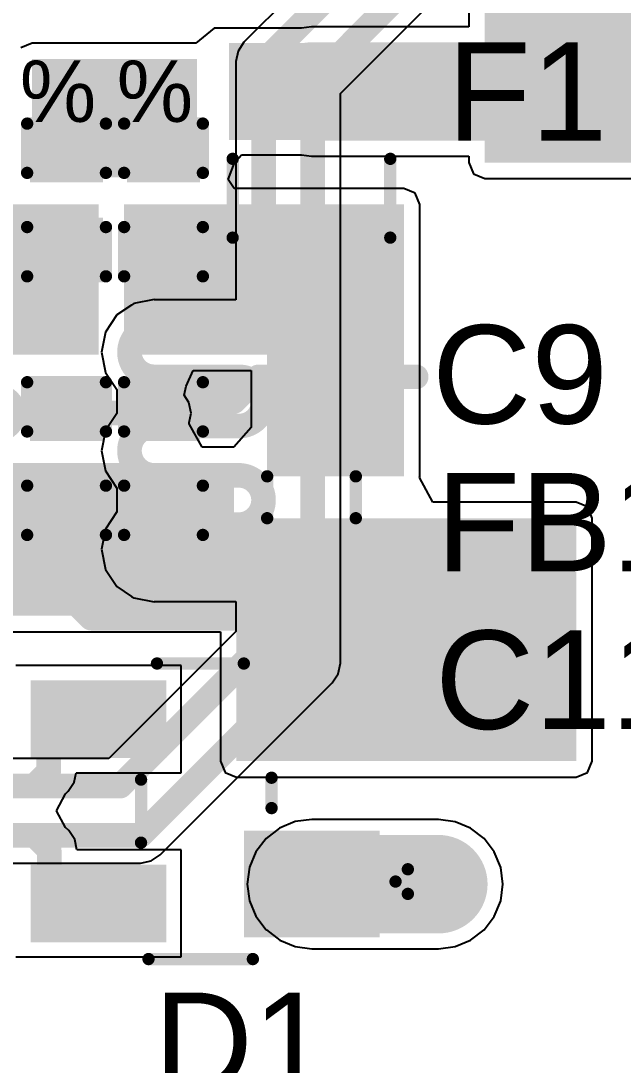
# Model space of a CAD drawing. Header units: millimetres. Extents: x -0.15 to 3.79, y -0.54 to 3.26.
# Drawn here: x 0.3055 to 0.55, y 1.5125 to 1.9365 of the extents above; entities that cross this region are included whole.
import ezdxf

# ---------------------------------------------------------------- set-up
doc = ezdxf.new("R2010")
doc.units = ezdxf.units.MM
doc.header["$MEASUREMENT"] = 0
for name, color, linetype in [('BottomLayer', 5, 'Continuous'), ('BottomSolder', 6, 'Continuous'), ('TopLayer', 1, 'Continuous'), ('TopOverlay', 2, 'Continuous'), ('TopPaste', 8, 'Continuous'), ('TopSolder', 216, 'Continuous'), ('ViaHoleLayer', 16, 'Continuous')]:
    doc.layers.add(name, color=color, linetype=linetype)
doc.styles.add('Arial', font='arial.ttf', dxfattribs={"height": 0.2})

# ---------------------------------------------------------------- blocks, each defined once
blk = doc.blocks.new('SOT_143_4__32')
at = {"layer": 'TopLayer'}
for points in [[(0.02755905, 0.02165355), (0.02755905, -0.02165355), (-0.02755905, -0.02165355), (-0.02755905, 0.02165355)], [(0.11417325, 0.02362215), (0.11417325, -0.00787395), (0.05905515, -0.00787395), (0.05905515, 0.02362215)], [(0.02755905, -0.05118105), (0.02755905, -0.08267715), (-0.02755905, -0.08267715), (-0.02755905, -0.05118105)], [(0.11417325, -0.05118105), (0.11417325, -0.08267715), (0.05905515, -0.08267715), (0.05905515, -0.05118105)]]:
    blk.add_hatch(color=1, dxfattribs=at).paths.add_polyline_path(points)
at = {"layer": 'TopPaste'}
for points in [[(0.02755905, 0.02165355), (0.02755905, -0.02165355), (-0.02755905, -0.02165355), (-0.02755905, 0.02165355)], [(0.11417325, 0.02362215), (0.11417325, -0.00787395), (0.05905515, -0.00787395), (0.05905515, 0.02362215)], [(0.02755905, -0.05118105), (0.02755905, -0.08267715), (-0.02755905, -0.08267715), (-0.02755905, -0.05118105)], [(0.11417325, -0.05118105), (0.11417325, -0.08267715), (0.05905515, -0.08267715), (0.05905515, -0.05118105)]]:
    blk.add_hatch(color=8, dxfattribs=at).paths.add_polyline_path(points)
at = {"layer": 'TopSolder'}
for points in [[(0.02755905, 0.02165355), (0.02755905, -0.02165355), (-0.02755905, -0.02165355), (-0.02755905, 0.02165355)], [(0.11417325, 0.02362215), (0.11417325, -0.00787395), (0.05905515, -0.00787395), (0.05905515, 0.02362215)], [(0.02755905, -0.05118105), (0.02755905, -0.08267715), (-0.02755905, -0.08267715), (-0.02755905, -0.05118105)], [(0.11417325, -0.05118105), (0.11417325, -0.08267715), (0.05905515, -0.08267715), (0.05905515, -0.05118105)]]:
    blk.add_hatch(color=216, dxfattribs=at).paths.add_polyline_path(points)
at = {"layer": 'TopOverlay', "const_width": 0.005}
for points in [[(0.0663247, 0.0304725), (0.0239407, 0.0304725)], [(-0.039, 0.004), (-0.039, -0.006)], [(-0.034, -0.001), (-0.039, 0.004)], [(-0.034, -0.001), (-0.039, -0.006)], [(0.0693615, -0.0167819), (0.0693615, -0.0424075)], [(0.0163407, -0.0308235), (0.0163407, -0.0431499)], [(0.0628911, -0.0895275), (0.0276175, -0.0895275)]]:
    blk.add_lwpolyline(points, dxfattribs=at)
at = {"layer": 'TopOverlay', "const_width": 0.0025}
for points in [[(0.0226907, 0.0304725, 1), (0.0251907, 0.0304725, 1)], [(0.0650747, 0.0304725, 1), (0.0675747, 0.0304725, 1)], [(-0.04025, 0.004, 1), (-0.03775, 0.004, 1)], [(-0.04025, 0.004, 1), (-0.03775, 0.004, 1)], [(-0.03525, -0.001, 1), (-0.03275, -0.001, 1)], [(-0.03525, -0.001, 1), (-0.03275, -0.001, 1)], [(-0.04025, -0.006, 1), (-0.03775, -0.006, 1)], [(-0.04025, -0.006, 1), (-0.03775, -0.006, 1)], [(0.0681115, -0.0167819, 1), (0.0706115, -0.0167819, 1)], [(0.0150907, -0.0308235, 1), (0.0175907, -0.0308235, 1)], [(0.0150907, -0.0431499, 1), (0.0175907, -0.0431499, 1)], [(0.0681115, -0.0424075, 1), (0.0706115, -0.0424075, 1)], [(0.0263675, -0.0895275, 1), (0.0288675, -0.0895275, 1)], [(0.0616411, -0.0895275, 1), (0.0641411, -0.0895275, 1)]]:
    blk.add_lwpolyline(points, format="xyb", close=True, dxfattribs=at)
blk = doc.blocks.new('F____0805_37')
at = {"layer": 'TopLayer'}
for points in [[(-0.02362195, -0.03346455), (-0.06299205, -0.03346455), (-0.06299205, 0.03346455), (-0.02362195, 0.03346455)], [(0.06299225, -0.03346455), (0.02362215, -0.03346455), (0.02362215, 0.03346455), (0.06299225, 0.03346455)]]:
    blk.add_hatch(color=1, dxfattribs=at).paths.add_polyline_path(points)
at = {"layer": 'TopPaste'}
for points in [[(-0.02362195, -0.03346455), (-0.06299205, -0.03346455), (-0.06299205, 0.03346455), (-0.02362195, 0.03346455)], [(0.06299225, -0.03346455), (0.02362215, -0.03346455), (0.02362215, 0.03346455), (0.06299225, 0.03346455)]]:
    blk.add_hatch(color=8, dxfattribs=at).paths.add_polyline_path(points)
at = {"layer": 'TopSolder'}
for points in [[(-0.02362195, -0.03346455), (-0.06299205, -0.03346455), (-0.06299205, 0.03346455), (-0.02362195, 0.03346455)], [(0.06299225, -0.03346455), (0.02362215, -0.03346455), (0.02362215, 0.03346455), (0.06299225, 0.03346455)]]:
    blk.add_hatch(color=216, dxfattribs=at).paths.add_polyline_path(points)
at = {"layer": 'TopOverlay', "const_width": 0.005}
for points in [[(-0.016, 0.032), (0.016, 0.032)], [(-0.016, -0.032), (0.016, -0.032)]]:
    blk.add_lwpolyline(points, dxfattribs=at)
at = {"layer": 'TopOverlay', "const_width": 0.0025}
for points in [[(-0.01725, 0.032, 1), (-0.01475, 0.032, 1)], [(0.01475, 0.032, 1), (0.01725, 0.032, 1)], [(-0.01725, -0.032, 1), (-0.01475, -0.032, 1)], [(0.01475, -0.032, 1), (0.01725, -0.032, 1)]]:
    blk.add_lwpolyline(points, format="xyb", close=True, dxfattribs=at)
blk = doc.blocks.new('C___0402_52')
at = {"layer": 'TopLayer'}
for points in [[(-0.0275, -0.0125), (-0.0275, 0.0125), (-0.0095, 0.0125), (-0.0095, -0.0125)], [(0.0095, -0.0125), (0.0095, 0.0125), (0.0275, 0.0125), (0.0275, -0.0125)]]:
    blk.add_hatch(color=1, dxfattribs=at).paths.add_polyline_path(points)
at = {"layer": 'TopPaste'}
for points in [[(-0.0275, -0.0125), (-0.0275, 0.0125), (-0.0095, 0.0125), (-0.0095, -0.0125)], [(0.0095, -0.0125), (0.0095, 0.0125), (0.0275, 0.0125), (0.0275, -0.0125)]]:
    blk.add_hatch(color=8, dxfattribs=at).paths.add_polyline_path(points)
at = {"layer": 'TopSolder'}
for points in [[(-0.0298622, -0.0148622), (-0.0298622, 0.0148622), (-0.0071378, 0.0148622), (-0.0071378, -0.0148622)], [(0.0071378, -0.0148622), (0.0071378, 0.0148622), (0.0298622, 0.0148622), (0.0298622, -0.0148622)]]:
    blk.add_hatch(color=216, dxfattribs=at).paths.add_polyline_path(points)
at = {"layer": 'TopOverlay', "const_width": 0.005}
for points in [[(-0.031, 0.016), (-0.031, -0.016)], [(-0.031, 0.016), (-0.011, 0.016)], [(0.011, 0.016), (0.031, 0.016)], [(0.031, 0.016), (0.031, -0.016)], [(-0.031, -0.016), (-0.011, -0.016)], [(0.011, -0.016), (0.031, -0.016)]]:
    blk.add_lwpolyline(points, dxfattribs=at)
at = {"layer": 'TopOverlay', "const_width": 0.0025}
for points in [[(-0.03225, 0.016, 1), (-0.02975, 0.016, 1)], [(-0.03225, 0.016, 1), (-0.02975, 0.016, 1)], [(-0.01225, 0.016, 1), (-0.00975, 0.016, 1)], [(0.00975, 0.016, 1), (0.01225, 0.016, 1)], [(0.02975, 0.016, 1), (0.03225, 0.016, 1)], [(0.02975, 0.016, 1), (0.03225, 0.016, 1)], [(-0.03225, -0.016, 1), (-0.02975, -0.016, 1)], [(-0.03225, -0.016, 1), (-0.02975, -0.016, 1)], [(-0.01225, -0.016, 1), (-0.00975, -0.016, 1)], [(0.00975, -0.016, 1), (0.01225, -0.016, 1)], [(0.02975, -0.016, 1), (0.03225, -0.016, 1)], [(0.02975, -0.016, 1), (0.03225, -0.016, 1)]]:
    blk.add_lwpolyline(points, format="xyb", close=True, dxfattribs=at)
blk = doc.blocks.new('C___0402_53')
at = {"layer": 'TopLayer'}
for points in [[(-0.0275, -0.0125), (-0.0275, 0.0125), (-0.0095, 0.0125), (-0.0095, -0.0125)], [(0.0095, -0.0125), (0.0095, 0.0125), (0.0275, 0.0125), (0.0275, -0.0125)]]:
    blk.add_hatch(color=1, dxfattribs=at).paths.add_polyline_path(points)
at = {"layer": 'TopPaste'}
for points in [[(-0.0275, -0.0125), (-0.0275, 0.0125), (-0.0095, 0.0125), (-0.0095, -0.0125)], [(0.0095, -0.0125), (0.0095, 0.0125), (0.0275, 0.0125), (0.0275, -0.0125)]]:
    blk.add_hatch(color=8, dxfattribs=at).paths.add_polyline_path(points)
at = {"layer": 'TopSolder'}
for points in [[(-0.0298622, -0.0148622), (-0.0298622, 0.0148622), (-0.0071378, 0.0148622), (-0.0071378, -0.0148622)], [(0.0071378, -0.0148622), (0.0071378, 0.0148622), (0.0298622, 0.0148622), (0.0298622, -0.0148622)]]:
    blk.add_hatch(color=216, dxfattribs=at).paths.add_polyline_path(points)
at = {"layer": 'TopOverlay', "const_width": 0.005}
for points in [[(-0.031, 0.016), (-0.031, -0.016)], [(-0.031, 0.016), (-0.011, 0.016)], [(0.011, 0.016), (0.031, 0.016)], [(0.031, 0.016), (0.031, -0.016)], [(-0.031, -0.016), (-0.011, -0.016)], [(0.011, -0.016), (0.031, -0.016)]]:
    blk.add_lwpolyline(points, dxfattribs=at)
at = {"layer": 'TopOverlay', "const_width": 0.0025}
for points in [[(-0.03225, 0.016, 1), (-0.02975, 0.016, 1)], [(-0.03225, 0.016, 1), (-0.02975, 0.016, 1)], [(-0.01225, 0.016, 1), (-0.00975, 0.016, 1)], [(0.00975, 0.016, 1), (0.01225, 0.016, 1)], [(0.02975, 0.016, 1), (0.03225, 0.016, 1)], [(0.02975, 0.016, 1), (0.03225, 0.016, 1)], [(-0.03225, -0.016, 1), (-0.02975, -0.016, 1)], [(-0.03225, -0.016, 1), (-0.02975, -0.016, 1)], [(-0.01225, -0.016, 1), (-0.00975, -0.016, 1)], [(0.00975, -0.016, 1), (0.01225, -0.016, 1)], [(0.02975, -0.016, 1), (0.03225, -0.016, 1)], [(0.02975, -0.016, 1), (0.03225, -0.016, 1)]]:
    blk.add_lwpolyline(points, format="xyb", close=True, dxfattribs=at)
blk = doc.blocks.new('IND_0603__1608_M_______152')
at = {"layer": 'TopLayer'}
for points in [[(-0.03937, 0.01574805), (-0.015748, 0.01574805), (-0.015748, -0.01574805), (-0.03937, -0.01574805)], [(0.0157481, 0.01574805), (0.0393701, 0.01574805), (0.0393701, -0.01574805), (0.0157481, -0.01574805)]]:
    blk.add_hatch(color=1, dxfattribs=at).paths.add_polyline_path(points)
at = {"layer": 'TopPaste'}
for points in [[(-0.03937, 0.01574805), (-0.015748, 0.01574805), (-0.015748, -0.01574805), (-0.03937, -0.01574805)], [(0.0157481, 0.01574805), (0.0393701, 0.01574805), (0.0393701, -0.01574805), (0.0157481, -0.01574805)]]:
    blk.add_hatch(color=8, dxfattribs=at).paths.add_polyline_path(points)
at = {"layer": 'TopSolder'}
for points in [[(-0.03937, 0.01574805), (-0.015748, 0.01574805), (-0.015748, -0.01574805), (-0.03937, -0.01574805)], [(0.0157481, 0.01574805), (0.0393701, 0.01574805), (0.0393701, -0.01574805), (0.0157481, -0.01574805)]]:
    blk.add_hatch(color=216, dxfattribs=at).paths.add_polyline_path(points)
at = {"layer": 'TopOverlay', "const_width": 0.005}
for points in [[(-0.008, 0.018), (0.009, 0.018)], [(-0.008, -0.018), (0.009, -0.018)]]:
    blk.add_lwpolyline(points, dxfattribs=at)
at = {"layer": 'TopOverlay', "const_width": 0.0025}
for points in [[(-0.00925, 0.018, 1), (-0.00675, 0.018, 1)], [(0.00775, 0.018, 1), (0.01025, 0.018, 1)], [(-0.00925, -0.018, 1), (-0.00675, -0.018, 1)], [(0.00775, -0.018, 1), (0.01025, -0.018, 1)]]:
    blk.add_lwpolyline(points, format="xyb", close=True, dxfattribs=at)
blk = doc.blocks.new('C___0402_177')
at = {"layer": 'TopLayer'}
for points in [[(-0.0275, -0.0125), (-0.0275, 0.0125), (-0.0095, 0.0125), (-0.0095, -0.0125)], [(0.0095, -0.0125), (0.0095, 0.0125), (0.0275, 0.0125), (0.0275, -0.0125)]]:
    blk.add_hatch(color=1, dxfattribs=at).paths.add_polyline_path(points)
at = {"layer": 'TopPaste'}
for points in [[(-0.0275, -0.0125), (-0.0275, 0.0125), (-0.0095, 0.0125), (-0.0095, -0.0125)], [(0.0095, -0.0125), (0.0095, 0.0125), (0.0275, 0.0125), (0.0275, -0.0125)]]:
    blk.add_hatch(color=8, dxfattribs=at).paths.add_polyline_path(points)
at = {"layer": 'TopSolder'}
for points in [[(-0.0298622, -0.0148622), (-0.0298622, 0.0148622), (-0.0071378, 0.0148622), (-0.0071378, -0.0148622)], [(0.0071378, -0.0148622), (0.0071378, 0.0148622), (0.0298622, 0.0148622), (0.0298622, -0.0148622)]]:
    blk.add_hatch(color=216, dxfattribs=at).paths.add_polyline_path(points)
at = {"layer": 'TopOverlay', "const_width": 0.005}
for points in [[(-0.031, 0.016), (-0.031, -0.016)], [(-0.031, 0.016), (-0.011, 0.016)], [(0.011, 0.016), (0.031, 0.016)], [(0.031, 0.016), (0.031, -0.016)], [(-0.031, -0.016), (-0.011, -0.016)], [(0.011, -0.016), (0.031, -0.016)]]:
    blk.add_lwpolyline(points, dxfattribs=at)
at = {"layer": 'TopOverlay', "const_width": 0.0025}
for points in [[(-0.03225, 0.016, 1), (-0.02975, 0.016, 1)], [(-0.03225, 0.016, 1), (-0.02975, 0.016, 1)], [(-0.01225, 0.016, 1), (-0.00975, 0.016, 1)], [(0.00975, 0.016, 1), (0.01225, 0.016, 1)], [(0.02975, 0.016, 1), (0.03225, 0.016, 1)], [(0.02975, 0.016, 1), (0.03225, 0.016, 1)], [(-0.03225, -0.016, 1), (-0.02975, -0.016, 1)], [(-0.03225, -0.016, 1), (-0.02975, -0.016, 1)], [(-0.01225, -0.016, 1), (-0.00975, -0.016, 1)], [(0.00975, -0.016, 1), (0.01225, -0.016, 1)], [(0.02975, -0.016, 1), (0.03225, -0.016, 1)], [(0.02975, -0.016, 1), (0.03225, -0.016, 1)]]:
    blk.add_lwpolyline(points, format="xyb", close=True, dxfattribs=at)
blk = doc.blocks.new('C___0402_178')
at = {"layer": 'TopLayer'}
for points in [[(-0.0275, -0.0125), (-0.0275, 0.0125), (-0.0095, 0.0125), (-0.0095, -0.0125)], [(0.0095, -0.0125), (0.0095, 0.0125), (0.0275, 0.0125), (0.0275, -0.0125)]]:
    blk.add_hatch(color=1, dxfattribs=at).paths.add_polyline_path(points)
at = {"layer": 'TopPaste'}
for points in [[(-0.0275, -0.0125), (-0.0275, 0.0125), (-0.0095, 0.0125), (-0.0095, -0.0125)], [(0.0095, -0.0125), (0.0095, 0.0125), (0.0275, 0.0125), (0.0275, -0.0125)]]:
    blk.add_hatch(color=8, dxfattribs=at).paths.add_polyline_path(points)
at = {"layer": 'TopSolder'}
for points in [[(-0.0298622, -0.0148622), (-0.0298622, 0.0148622), (-0.0071378, 0.0148622), (-0.0071378, -0.0148622)], [(0.0071378, -0.0148622), (0.0071378, 0.0148622), (0.0298622, 0.0148622), (0.0298622, -0.0148622)]]:
    blk.add_hatch(color=216, dxfattribs=at).paths.add_polyline_path(points)
at = {"layer": 'TopOverlay', "const_width": 0.005}
for points in [[(-0.031, 0.016), (-0.031, -0.016)], [(-0.031, 0.016), (-0.011, 0.016)], [(0.011, 0.016), (0.031, 0.016)], [(0.031, 0.016), (0.031, -0.016)], [(-0.031, -0.016), (-0.011, -0.016)], [(0.011, -0.016), (0.031, -0.016)]]:
    blk.add_lwpolyline(points, dxfattribs=at)
at = {"layer": 'TopOverlay', "const_width": 0.0025}
for points in [[(-0.03225, 0.016, 1), (-0.02975, 0.016, 1)], [(-0.03225, 0.016, 1), (-0.02975, 0.016, 1)], [(-0.01225, 0.016, 1), (-0.00975, 0.016, 1)], [(0.00975, 0.016, 1), (0.01225, 0.016, 1)], [(0.02975, 0.016, 1), (0.03225, 0.016, 1)], [(0.02975, 0.016, 1), (0.03225, 0.016, 1)], [(-0.03225, -0.016, 1), (-0.02975, -0.016, 1)], [(-0.03225, -0.016, 1), (-0.02975, -0.016, 1)], [(-0.01225, -0.016, 1), (-0.00975, -0.016, 1)], [(0.00975, -0.016, 1), (0.01225, -0.016, 1)], [(0.02975, -0.016, 1), (0.03225, -0.016, 1)], [(0.02975, -0.016, 1), (0.03225, -0.016, 1)]]:
    blk.add_lwpolyline(points, format="xyb", close=True, dxfattribs=at)

msp = doc.modelspace()

# ---------------------------------------------------------------- hatches: boundary and pattern name
at = {"layer": 'BottomLayer'}
h = msp.add_hatch(color=5, dxfattribs=at)
edge = h.paths.add_edge_path()
edge.add_arc((0.324, 1.906), 0.011811, 0, 360)
h = msp.add_hatch(color=5, dxfattribs=at)
edge = h.paths.add_edge_path()
edge.add_arc((0.295689, 1.777311), 0.011811, 0, 360)
h = msp.add_hatch(color=5, dxfattribs=at)
edge = h.paths.add_edge_path()
edge.add_arc((0.475, 1.586), 0.011811, 0, 360)
at = {"layer": 'BottomSolder'}
h = msp.add_hatch(color=6, dxfattribs=at)
edge = h.paths.add_edge_path()
edge.add_arc((0.324, 1.906), 0.0059055, 0, 360)
h = msp.add_hatch(color=6, dxfattribs=at)
edge = h.paths.add_edge_path()
edge.add_arc((0.475, 1.586), 0.0059055, 0, 360)
at = {"layer": 'TopLayer'}
for points in [[(0.49388, 1.879), (0.745, 1.879), (0.745, 2.497), (0.49388, 2.497)], [(0.31, 1.873), (0.377, 1.873), (0.377, 1.921), (0.31, 1.921)], [(0.208, 1.8010002), (0.337, 1.8010002), (0.337, 1.862), (0.208, 1.862)], [(0.461, 1.862), (0.3473702, 1.862), (0.3473702, 1.8010002), (0.461, 1.8010002)], [(0.4054744, 1.7515974), (0.461, 1.7515974), (0.461, 1.806), (0.4054744, 1.806)], [(0.208, 1.695), (0.392, 1.695), (0.392, 1.757), (0.208, 1.757)], [(0.375, 1.695), (0.461, 1.695), (0.461, 1.7345974), (0.375, 1.7345974)], [(0.393, 1.636), (0.531, 1.636), (0.531, 1.7345974), (0.393, 1.7345974)]]:
    msp.add_hatch(color=1, dxfattribs=at).paths.add_polyline_path(points)
h = msp.add_hatch(color=1, dxfattribs=at)
edge = h.paths.add_edge_path()
edge.add_arc((0.324, 1.906), 0.011811, 0, 360)
h = msp.add_hatch(color=1, dxfattribs=at)
edge = h.paths.add_edge_path()
edge.add_arc((0.295689, 1.777311), 0.011811, 0, 360)
h = msp.add_hatch(color=1, dxfattribs=at)
edge = h.paths.add_edge_path()
edge.add_arc((0.475, 1.586), 0.011811, 0, 360)
at = {"layer": 'TopSolder'}
h = msp.add_hatch(color=216, dxfattribs=at)
edge = h.paths.add_edge_path()
edge.add_arc((0.324, 1.906), 0.0059055, 0, 360)
h = msp.add_hatch(color=216, dxfattribs=at)
edge = h.paths.add_edge_path()
edge.add_arc((0.475, 1.586), 0.0059055, 0, 360)
at = {"layer": 'ViaHoleLayer'}
h = msp.add_hatch(color=16, dxfattribs=at)
edge = h.paths.add_edge_path()
edge.add_arc((0.324, 1.906), 0.0059055, 0, 360)
h = msp.add_hatch(color=16, dxfattribs=at)
edge = h.paths.add_edge_path()
edge.add_arc((0.475, 1.586), 0.0059055, 0, 360)

# ---------------------------------------------------------------- linework, layer by layer
at = {"layer": 'BottomLayer'}
for p, q in [((0.4510692, 1.9829303), (0.3960694, 1.9279306)), ((0.4352155, 1.9070701), (0.4719299, 1.9437845)), ((0.3960694, 1.9279306), (0.3936382, 1.924292)), ((0.3936382, 1.924292), (0.3927844, 1.92)), ((0.3927844, 1.92), (0.3927845, 1.9199995)), ((0.3927845, 1.9199995), (0.3927845, 1.8732795)), ((0.4352155, 1.8732795), (0.4352155, 1.9070701)), ((0.3927845, 1.8732795), (0.3927845, 1.8232155)), ((0.4352155, 1.6757164), (0.4352155, 1.8732795)), ((0.3595594, 1.8234116), (0.3513653, 1.8217819)), ((0.3595594, 1.8232155), (0.3595594, 1.8234116)), ((0.3927845, 1.8232155), (0.3595594, 1.8232155)), ((0.3504158, 1.8211471), (0.3444191, 1.8171401)), ((0.3513653, 1.8217819), (0.3504158, 1.8211471)), ((0.3444191, 1.8171401), (0.3397776, 1.8101938)), ((0.3397776, 1.8101938), (0.3381478, 1.802)), ((0.3381478, 1.802), (0.3397776, 1.7938062)), ((0.3397776, 1.7938062), (0.3444191, 1.7868599)), ((0.3444191, 1.7868599), (0.3444191, 1.77714)), ((0.3444191, 1.77714), (0.3397776, 1.7701938)), ((0.3397776, 1.7701938), (0.3381478, 1.762)), ((0.3381478, 1.762), (0.3397776, 1.7538062)), ((0.3397776, 1.7538062), (0.3444191, 1.7468599)), ((0.3444191, 1.7468599), (0.3444191, 1.73714)), ((0.3444191, 1.73714), (0.3397776, 1.7301938)), ((0.3397776, 1.7301938), (0.3381478, 1.722)), ((0.3381478, 1.722), (0.3397776, 1.7138062)), ((0.3397776, 1.7138062), (0.3444191, 1.7068599)), ((0.3444191, 1.7068599), (0.3504157, 1.7028529)), ((0.3504157, 1.7028529), (0.3513653, 1.7022181)), ((0.3513653, 1.7022181), (0.3595594, 1.7005884)), ((0.3595594, 1.7005884), (0.3595594, 1.7007845)), ((0.3595594, 1.7007845), (0.3927845, 1.7007845)), ((0.3927845, 1.7007845), (0.3927845, 1.6886457)), ((0.3927845, 1.6886457), (0.3411731, 1.6370344)), ((0.4343618, 1.6714239), (0.4352156, 1.6757159)), ((0.4352156, 1.6757159), (0.4352155, 1.6757164)), ((0.4319306, 1.6677853), (0.4343618, 1.6714239)), ((0.3620336, 1.5978883), (0.4319303, 1.6677851)), ((0.4319303, 1.6677851), (0.4319306, 1.6677853)), ((0.3411731, 1.6370344), (0.2379855, 1.6370344)), ((0.2379855, 1.5946034), (0.3541025, 1.5946034)), ((0.3541025, 1.5946034), (0.354103, 1.5946033)), ((0.354103, 1.5946033), (0.358395, 1.5954571)), ((0.358395, 1.5954571), (0.3620336, 1.5978883))]:
    msp.add_line(p, q, dxfattribs=at)
at = {"layer": 'BottomLayer', "const_width": 0.01}
for points in [[(0.404, 1.92), (0.459, 1.975)], [(0.424, 1.9117158), (0.4672842, 1.955)], [(0.404, 1.8732795), (0.404, 1.92)], [(0.424, 1.8732795), (0.424, 1.9117158)], [(0.404, 1.822), (0.404, 1.8732795)], [(0.424, 1.6757159), (0.424, 1.8732795)], [(0.3595592, 1.812), (0.394, 1.812)], [(0.3595592, 1.792), (0.394, 1.792)], [(0.3595592, 1.772), (0.394, 1.772)], [(0.3595592, 1.752), (0.394, 1.752)], [(0.3595592, 1.732), (0.394, 1.732)], [(0.3595592, 1.712), (0.394, 1.712)], [(0.404, 1.6969995), (0.404, 1.702)], [(0.404, 1.6840001), (0.404, 1.6969995)], [(0.3458188, 1.6258189), (0.404, 1.6840001)], [(0.354103, 1.6058189), (0.424, 1.6757159)], [(0.2299971, 1.6258189), (0.3458188, 1.6258189)], [(0.2299971, 1.6058189), (0.354103, 1.6058189)]]:
    msp.add_lwpolyline(points, dxfattribs=at)
at = {"layer": 'BottomLayer', "const_width": 0.005}
for points in [[(0.4015, 1.92, 1), (0.4065, 1.92, 1)], [(0.4015, 1.92, 1), (0.4065, 1.92, 1)], [(0.4215, 1.9117158, 1), (0.4265, 1.9117158, 1)], [(0.4215, 1.9117158, 1), (0.4265, 1.9117158, 1)], [(0.4015, 1.8732795, 1), (0.4065, 1.8732795, 1)], [(0.4015, 1.8732795, 1), (0.4065, 1.8732795, 1)], [(0.4215, 1.8732795, 1), (0.4265, 1.8732795, 1)], [(0.4215, 1.8732795, 1), (0.4265, 1.8732795, 1)], [(0.4015, 1.822, 1), (0.4065, 1.822, 1)], [(0.4015, 1.822, 1), (0.4065, 1.822, 1)], [(0.3570592, 1.812, 1), (0.3620592, 1.812, 1)], [(0.3570592, 1.812, 1), (0.3620592, 1.812, 1)], [(0.3915, 1.812, 1), (0.3965, 1.812, 1)], [(0.3915, 1.812, 1), (0.3965, 1.812, 1)], [(0.3570592, 1.792, 1), (0.3620592, 1.792, 1)], [(0.3570592, 1.792, 1), (0.3620592, 1.792, 1)], [(0.3915, 1.792, 1), (0.3965, 1.792, 1)], [(0.3915, 1.792, 1), (0.3965, 1.792, 1)], [(0.3570592, 1.772, 1), (0.3620592, 1.772, 1)], [(0.3570592, 1.772, 1), (0.3620592, 1.772, 1)], [(0.3915, 1.772, 1), (0.3965, 1.772, 1)], [(0.3915, 1.772, 1), (0.3965, 1.772, 1)], [(0.3570592, 1.752, 1), (0.3620592, 1.752, 1)], [(0.3570592, 1.752, 1), (0.3620592, 1.752, 1)], [(0.3915, 1.752, 1), (0.3965, 1.752, 1)], [(0.3915, 1.752, 1), (0.3965, 1.752, 1)], [(0.3570592, 1.732, 1), (0.3620592, 1.732, 1)], [(0.3570592, 1.732, 1), (0.3620592, 1.732, 1)], [(0.3915, 1.732, 1), (0.3965, 1.732, 1)], [(0.3915, 1.732, 1), (0.3965, 1.732, 1)], [(0.3570592, 1.712, 1), (0.3620592, 1.712, 1)], [(0.3570592, 1.712, 1), (0.3620592, 1.712, 1)], [(0.3915, 1.712, 1), (0.3965, 1.712, 1)], [(0.3915, 1.712, 1), (0.3965, 1.712, 1)], [(0.4015, 1.702, 1), (0.4065, 1.702, 1)], [(0.4015, 1.702, 1), (0.4065, 1.702, 1)], [(0.4015, 1.6969995, 1), (0.4065, 1.6969995, 1)], [(0.4015, 1.6969995, 1), (0.4065, 1.6969995, 1)], [(0.4015, 1.6840001, 1), (0.4065, 1.6840001, 1)], [(0.4015, 1.6840001, 1), (0.4065, 1.6840001, 1)], [(0.4215, 1.6757159, 1), (0.4265, 1.6757159, 1)], [(0.4215, 1.6757159, 1), (0.4265, 1.6757159, 1)], [(0.3433188, 1.6258189, 1), (0.3483188, 1.6258189, 1)], [(0.3433188, 1.6258189, 1), (0.3483188, 1.6258189, 1)], [(0.351603, 1.6058189, 1), (0.356603, 1.6058189, 1)], [(0.351603, 1.6058189, 1), (0.356603, 1.6058189, 1)]]:
    msp.add_lwpolyline(points, format="xyb", close=True, dxfattribs=at)
at = {"layer": 'BottomLayer', "const_width": 0.01}
for points in [[(0.404, 1.822, -0.4142135623730951), (0.394, 1.812)], [(0.3595592, 1.792, -0.9999999999999999), (0.3595592, 1.812)], [(0.394, 1.792, -0.9999999999999999), (0.394, 1.772)], [(0.3595592, 1.752, -0.9999999999999999), (0.3595592, 1.772)], [(0.394, 1.752, -0.9999999999999999), (0.394, 1.732)], [(0.3595592, 1.712, -0.9999999999999999), (0.3595592, 1.732)], [(0.394, 1.712, -0.4142135623730951), (0.404, 1.702)]]:
    msp.add_lwpolyline(points, format="xyb", dxfattribs=at)
at = {"layer": 'TopLayer'}
for p, q in [((0.4873856, 2.3142232), (0.4873856, 1.9340512)), ((0.3840099, 1.9335119), (0.3765024, 1.9274945)), ((0.4193774, 1.9335118), (0.3840099, 1.9335119)), ((0.4234744, 1.9340512), (0.4193774, 1.9335118)), ((0.4873856, 1.9340512), (0.4234744, 1.9340512)), ((0.31, 1.9274944), (0.3054079, 1.9255923)), ((0.3740098, 1.9274944), (0.31, 1.9274944)), ((0.3765024, 1.9274945), (0.3740098, 1.9274944)), ((0.3896959, 1.8721417), (0.3922705, 1.8789195)), ((0.3922705, 1.8789195), (0.3950715, 1.8821418)), ((0.3950715, 1.8821418), (0.4193774, 1.8821418)), ((0.4193774, 1.8821418), (0.4234744, 1.8816024)), ((0.4234744, 1.8816024), (0.4873856, 1.8816024)), ((0.4873856, 1.8816024), (0.4873856, 1.879)), ((0.4873856, 1.879), (0.4892878, 1.8744078)), ((0.4892878, 1.8744078), (0.49388, 1.8725056)), ((0.392108, 1.8684944), (0.3896959, 1.8721417)), ((0.49388, 1.8725056), (0.6207756, 1.8725056)), ((0.461, 1.8684944), (0.392108, 1.8684944)), ((0.4655922, 1.8665922), (0.461, 1.8684944)), ((0.4674944, 1.862), (0.4655922, 1.8665922)), ((0.4674944, 1.806), (0.4674944, 1.862)), ((0.4674944, 1.7515974), (0.4674944, 1.806)), ((0.3726434, 1.78825), (0.3754354, 1.7945058)), ((0.3754354, 1.7945058), (0.39898, 1.7945058)), ((0.39898, 1.7945058), (0.39898, 1.7714271)), ((0.3717924, 1.7845058), (0.3726434, 1.78825)), ((0.3737319, 1.781603), (0.3717924, 1.7845058)), ((0.3745856, 1.777311), (0.3737319, 1.781603)), ((0.3738265, 1.7734944), (0.3745856, 1.777311)), ((0.3737905, 1.7729155), (0.3738265, 1.7734944)), ((0.3791211, 1.7634944), (0.3737905, 1.7729155)), ((0.39898, 1.7714271), (0.392, 1.7634945)), ((0.3889799, 1.7634944), (0.3791211, 1.7634944)), ((0.392, 1.7634945), (0.3889799, 1.7634944)), ((0.467285, 1.7510919), (0.4674944, 1.7515974)), ((0.4727445, 1.7410918), (0.467285, 1.7510919)), ((0.531, 1.7410918), (0.4727445, 1.7410918)), ((0.5355922, 1.7391896), (0.531, 1.7410918)), ((0.5374944, 1.7345974), (0.5355922, 1.7391896)), ((0.5374944, 1.636), (0.5374944, 1.7345974)), ((0.2578323, 1.6885056), (0.3865056, 1.6885056)), ((0.3865056, 1.6885056), (0.3865056, 1.636)), ((0.370559, 1.674748), (0.303441, 1.674748)), ((0.370559, 1.631252), (0.370559, 1.674748)), ((0.3865056, 1.636), (0.3884078, 1.6314078)), ((0.5355922, 1.6314078), (0.5374944, 1.636)), ((0.3270936, 1.6273848), (0.3278628, 1.631252)), ((0.3278628, 1.631252), (0.370559, 1.631252)), ((0.3884078, 1.6314078), (0.393, 1.6295056)), ((0.393, 1.6295056), (0.531, 1.6295056)), ((0.531, 1.6295056), (0.5355922, 1.6314078)), ((0.3246624, 1.6237462), (0.3270936, 1.6273848)), ((0.3199769, 1.6157401), (0.3235873, 1.6226712)), ((0.3235873, 1.6226712), (0.3246621, 1.623746)), ((0.3246621, 1.623746), (0.3246624, 1.6237462)), ((0.3236142, 1.6090751), (0.3199769, 1.6157401)), ((0.4168268, 1.6114017), (0.410502, 1.6087819)), ((0.4236142, 1.6122954), (0.4168268, 1.6114017)), ((0.4241534, 1.6122244), (0.4236142, 1.6122954)), ((0.475, 1.6122244), (0.4241534, 1.6122244)), ((0.4817874, 1.6113308), (0.475, 1.6122244)), ((0.4881122, 1.608711), (0.4817874, 1.6113308)), ((0.3248826, 1.6078067), (0.3236142, 1.6090751)), ((0.3248829, 1.6078065), (0.3248826, 1.6078067)), ((0.3273141, 1.6041679), (0.3248829, 1.6078065)), ((0.410502, 1.6087819), (0.4050707, 1.6046144)), ((0.4935435, 1.6045435), (0.4881122, 1.608711)), ((0.3281542, 1.5999448), (0.3273141, 1.6041679)), ((0.4050707, 1.6046144), (0.4009032, 1.5991831)), ((0.497711, 1.5991122), (0.4935435, 1.6045435)), ((0.370559, 1.5999448), (0.3281542, 1.5999448)), ((0.370559, 1.5564488), (0.370559, 1.5999448)), ((0.4009032, 1.5991831), (0.3982834, 1.5928583)), ((0.5003308, 1.5927874), (0.497711, 1.5991122)), ((0.3982834, 1.5928583), (0.3973897, 1.5860709)), ((0.5012244, 1.586), (0.5003308, 1.5927874)), ((0.3973897, 1.5860709), (0.3982834, 1.5792835)), ((0.5003308, 1.5792126), (0.5012244, 1.586)), ((0.3982834, 1.5792835), (0.4009032, 1.5729587)), ((0.497711, 1.5728878), (0.5003308, 1.5792126)), ((0.4009032, 1.5729587), (0.4050707, 1.5675274)), ((0.4935435, 1.5674565), (0.497711, 1.5728878)), ((0.4050707, 1.5675274), (0.4051413, 1.5674569)), ((0.4051413, 1.5674569), (0.4051416, 1.5674565)), ((0.4051416, 1.5674565), (0.4105729, 1.563289)), ((0.4881122, 1.563289), (0.4935435, 1.5674565)), ((0.4105729, 1.563289), (0.4168977, 1.5606691)), ((0.4168977, 1.5606691), (0.4236851, 1.5597755)), ((0.475, 1.5597756), (0.4817874, 1.5606692)), ((0.4817874, 1.5606692), (0.4881122, 1.563289)), ((0.303441, 1.5564488), (0.370559, 1.5564488)), ((0.4236851, 1.5597755), (0.4236859, 1.5597756)), ((0.4236859, 1.5597756), (0.475, 1.5597756))]:
    msp.add_line(p, q, dxfattribs=at)
for points, const_width in [([(0.4234744, 1.9078268), (0.6296732, 1.9078268)], 0.04), ([(0.295689, 1.777311), (0.324, 1.777311)], 0.01), ([(0.324, 1.777311), (0.3633701, 1.777311)], 0.01), ([(0.462, 1.6852987), (0.4817013, 1.6852987)], 0.022), ([(0.4817013, 1.6852987), (0.52, 1.647)], 0.022), ([(0.3167318, 1.6422519), (0.3274799, 1.653)], 0.01), ([(0.3274799, 1.653), (0.337, 1.653)], 0.01), ([(0.3167318, 1.6316768), (0.3167318, 1.6422519)], 0.01), ([(0.3108739, 1.6258189), (0.3167318, 1.6316768)], 0.01), ([(0.2299971, 1.6258189), (0.3108739, 1.6258189)], 0.01), ([(0.2299971, 1.6058189), (0.3110093, 1.6058189)], 0.01), ([(0.3110093, 1.6058189), (0.3169523, 1.5998759)], 0.01), ([(0.3169523, 1.5889449), (0.3169523, 1.5998759)], 0.01), ([(0.4236142, 1.5860709), (0.4236851, 1.586)], 0.04), ([(0.4236851, 1.586), (0.475, 1.586)], 0.04), ([(0.3169523, 1.5889449), (0.3277004, 1.5781968)], 0.01), ([(0.3277004, 1.5781968), (0.337, 1.5781968)], 0.01)]:
    msp.add_lwpolyline(points, dxfattribs=dict(at, const_width=const_width))
for points, const_width in [([(0.4134744, 1.9078268, 1), (0.4334744, 1.9078268, 1)], 0.02), ([(0.3215, 1.777311, 1), (0.3265, 1.777311, 1)], 0.005), ([(0.3215, 1.777311, 1), (0.3265, 1.777311, 1)], 0.005), ([(0.3608701, 1.777311, 1), (0.3658701, 1.777311, 1)], 0.005), ([(0.4565, 1.6852987, 1), (0.4675, 1.6852987, 1)], 0.011), ([(0.4762013, 1.6852987, 1), (0.4872013, 1.6852987, 1)], 0.011), ([(0.4762013, 1.6852987, 1), (0.4872013, 1.6852987, 1)], 0.011), ([(0.3249799, 1.653, 1), (0.3299799, 1.653, 1)], 0.005), ([(0.3249799, 1.653, 1), (0.3299799, 1.653, 1)], 0.005), ([(0.3345, 1.653, 1), (0.3395, 1.653, 1)], 0.005), ([(0.5145, 1.647, 1), (0.5255, 1.647, 1)], 0.011), ([(0.3142318, 1.6422519, 1), (0.3192318, 1.6422519, 1)], 0.005), ([(0.3142318, 1.6422519, 1), (0.3192318, 1.6422519, 1)], 0.005), ([(0.3142318, 1.6316768, 1), (0.3192318, 1.6316768, 1)], 0.005), ([(0.3142318, 1.6316768, 1), (0.3192318, 1.6316768, 1)], 0.005), ([(0.3083739, 1.6258189, 1), (0.3133739, 1.6258189, 1)], 0.005), ([(0.3083739, 1.6258189, 1), (0.3133739, 1.6258189, 1)], 0.005), ([(0.3085093, 1.6058189, 1), (0.3135093, 1.6058189, 1)], 0.005), ([(0.3085093, 1.6058189, 1), (0.3135093, 1.6058189, 1)], 0.005), ([(0.3144523, 1.5998759, 1), (0.3194523, 1.5998759, 1)], 0.005), ([(0.3144523, 1.5998759, 1), (0.3194523, 1.5998759, 1)], 0.005), ([(0.4136142, 1.5860709, 1), (0.4336142, 1.5860709, 1)], 0.02), ([(0.4136851, 1.586, 1), (0.4336851, 1.586, 1)], 0.02), ([(0.4136851, 1.586, 1), (0.4336851, 1.586, 1)], 0.02), ([(0.465, 1.586, 1), (0.485, 1.586, 1)], 0.02), ([(0.3144523, 1.5889449, 1), (0.3194523, 1.5889449, 1)], 0.005), ([(0.3144523, 1.5889449, 1), (0.3194523, 1.5889449, 1)], 0.005), ([(0.3252004, 1.5781968, 1), (0.3302004, 1.5781968, 1)], 0.005), ([(0.3252004, 1.5781968, 1), (0.3302004, 1.5781968, 1)], 0.005), ([(0.3345, 1.5781968, 1), (0.3395, 1.5781968, 1)], 0.005)]:
    msp.add_lwpolyline(points, format="xyb", close=True, dxfattribs=dict(at, const_width=const_width))
at = {"layer": 'TopOverlay', "const_width": 0.01}
for points in [[(0.392, 1.7820005), (0.4019995, 1.792)], [(0.4019995, 1.792), (0.466, 1.792)], [(0.382315, 1.7820005), (0.392, 1.7820005)], [(0.324, 1.704), (0.324, 1.724811)], [(0.324, 1.704), (0.334, 1.694)], [(0.334, 1.694), (0.459, 1.694)], [(0.459, 1.694), (0.468, 1.685)]]:
    msp.add_lwpolyline(points, dxfattribs=at)
at = {"layer": 'TopOverlay', "const_width": 0.005}
for points in [[(0.3994995, 1.792, 1), (0.4044995, 1.792, 1)], [(0.3994995, 1.792, 1), (0.4044995, 1.792, 1)], [(0.4635, 1.792, 1), (0.4685, 1.792, 1)], [(0.379815, 1.7820005, 1), (0.384815, 1.7820005, 1)], [(0.3895, 1.7820005, 1), (0.3945, 1.7820005, 1)], [(0.3895, 1.7820005, 1), (0.3945, 1.7820005, 1)], [(0.3215, 1.724811, 1), (0.3265, 1.724811, 1)], [(0.3215, 1.704, 1), (0.3265, 1.704, 1)], [(0.3215, 1.704, 1), (0.3265, 1.704, 1)], [(0.3315, 1.694, 1), (0.3365, 1.694, 1)], [(0.3315, 1.694, 1), (0.3365, 1.694, 1)], [(0.4565, 1.694, 1), (0.4615, 1.694, 1)], [(0.4565, 1.694, 1), (0.4615, 1.694, 1)], [(0.4655, 1.685, 1), (0.4705, 1.685, 1)]]:
    msp.add_lwpolyline(points, format="xyb", close=True, dxfattribs=at)

# ---------------------------------------------------------------- block references
for name, p, rotation in [('F____0805_37', (0.4234744, 1.8645196), 90), ('C___0402_177', (0.324, 1.863811), 90), ('C___0402_178', (0.3633701, 1.863811), 90), ('C___0402_52', (0.324, 1.758811), 90), ('C___0402_53', (0.3633701, 1.758811), 90), ('IND_0603__1608_M_______152', (0.4234744, 1.7425974), 90), ('SOT_143_4__32', (0.4236142, 1.5860709), 180)]:
    msp.add_blockref(name, p, dxfattribs=dict(rotation=rotation))

# ---------------------------------------------------------------- texts
at = {"layer": 'TopOverlay', "style": 'Arial'}
for s, p in [('F1', (0.4784926, 1.8878333)), ('C9', (0.4724311, 1.7730065)), ('FB1', (0.4740972, 1.7130065)), ('C11', (0.4736807, 1.6490065)), ('D1', (0.359342, 1.5020065))]:
    msp.add_text(s, height=0.04, dxfattribs=at).set_placement(p)
for p in [(0.3049998, 1.8954458), (0.3443699, 1.8954458)]:
    msp.add_text('%', height=0.025, rotation=360, dxfattribs=at).set_placement(p)

doc.saveas('drawing.dxf')
